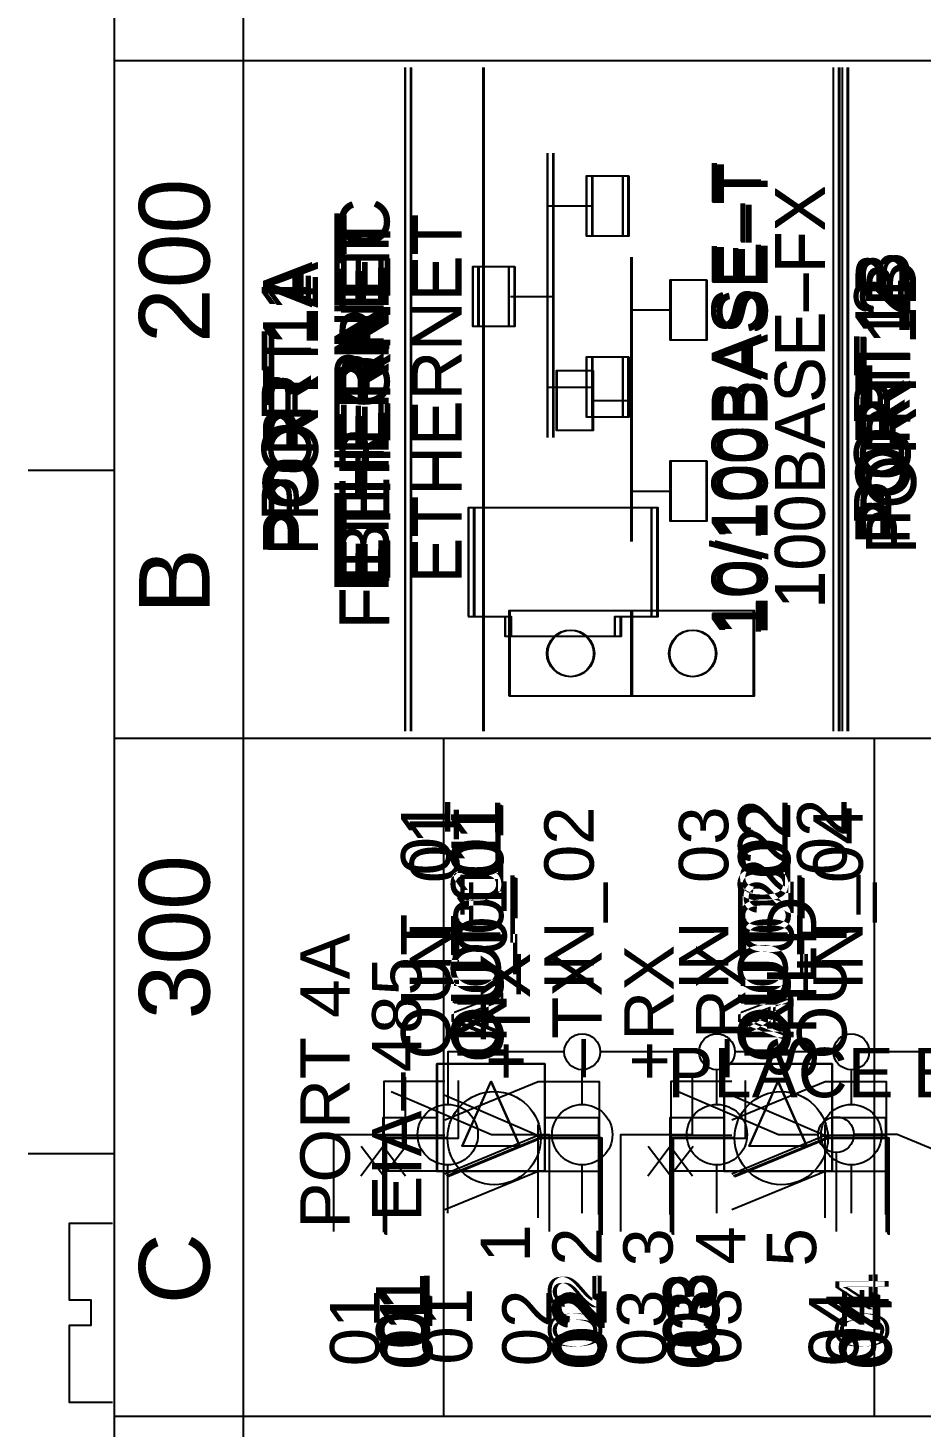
# Model space of a CAD drawing. Extents: x 1 to 47, y 1 to 35.
# Drawn here: x 27.311 to 28.556, y 13.265 to 15.215 of the extents above; entities that cross this region are included whole.
import ezdxf

# ---------------------------------------------------------------- set-up
doc = ezdxf.new("R2010")
doc.units = 0
doc.header["$MEASUREMENT"] = 0
for name, color, linetype in [('10_00______DWG_', 7, 'CONTINUOUS'), ('3_03__C-___1__10-100BASE-T', 7, 'CONTINUOUS'), ('3_04__D-___1__10-100BASE-T', 7, 'CONTINUOUS'), ('3_05__E-___1__100BASEFX_MM', 7, 'CONTINUOUS'), ('3_06__F-___2__10-100BASE-T', 7, 'CONTINUOUS'), ('3_07__G-___2__100BASE-FX_M', 7, 'CONTINUOUS'), ('3_08__0-__NO_ETH__EIA-232_', 7, 'CONTINUOUS'), ('3_09__1-__NO_ETH__EIA-485_', 7, 'CONTINUOUS'), ('3_10__2-___1__10-100BASE-T', 7, 'CONTINUOUS'), ('3_11__3-___1__10-100BASE-T', 7, 'CONTINUOUS'), ('3_12__4-___1__100BASEFX_MM', 7, 'CONTINUOUS'), ('3_13__6-___2__10-100BASE-T', 7, 'CONTINUOUS'), ('3_14__8-___2__100BASE-FX_M', 7, 'CONTINUOUS'), ('4_01__0-__EMPTY', 7, 'CONTINUOUS'), ('4_02__A0__SERIAL_COMMUNICA', 7, 'CONTINUOUS'), ('4_03__B-___3__DI___4__DO__', 7, 'CONTINUOUS'), ('4_04__1-___4__DI___4__DO__', 7, 'CONTINUOUS'), ('4_05__C-___4__DI___4__DO__', 7, 'CONTINUOUS'), ('4_06__D-___4__DI___3__DO__', 7, 'CONTINUOUS'), ('4_07__2A___8__FORM_A_DO', 7, 'CONTINUOUS'), ('4_08__2B___8__FORM_B_DO', 7, 'CONTINUOUS'), ('4_09__2C___8__DO__6__FORM_', 7, 'CONTINUOUS'), ('4_10__2D___8__DO__2__FORM_', 7, 'CONTINUOUS'), ('4_11__2G___8__DO__4__FORM_', 7, 'CONTINUOUS'), ('4_12__3-___8__DI', 7, 'CONTINUOUS'), ('4_13__4-___14__DI', 7, 'CONTINUOUS'), ('4_14__5-___8__AI', 7, 'CONTINUOUS'), ('4_15__6-___4__AI____4__AO', 7, 'CONTINUOUS')]:
    doc.layers.add(name, color=color, linetype=linetype)
doc.styles.add('ARIAL', font='arial.ttf')

msp = doc.modelspace()

# ---------------------------------------------------------------- linework, layer by layer
at = {"layer": '10_00______DWG_'}
msp.add_lwpolyline([(31.2211, 16.5636), (27.5112, 16.5636, 0.414214), (27.4312, 16.4836), (27.4312, 10.3186, 0.414212), (27.5112, 10.2386), (31.2211, 10.2386, 0.414211), (31.3011, 10.3186), (31.3011, 16.4836, 0.414219)], format="xyb", close=True, dxfattribs=at)
for points in [[(27.6109, 16.5636), (27.6109, 10.2386)], [(27.4311, 15.1702), (31.3011, 15.1702)], [(27.4312, 14.5985), (27.3112, 14.5985)], [(27.4291, 14.5985), (27.3616, 14.5985)], [(27.4312, 14.2252), (31.3011, 14.2252)], [(27.4312, 13.6459), (27.3112, 13.6459)], [(27.4291, 13.6459), (27.3602, 13.6459)], [(27.4291, 13.2995), (27.3691, 13.2995), (27.3691, 13.407), (27.3991, 13.407), (27.3991, 13.442), (27.3691, 13.442), (27.3691, 13.5495), (27.4291, 13.5495)], [(27.4312, 13.2802), (31.3011, 13.2802)]]:
    msp.add_lwpolyline(points, dxfattribs=at)
at = {"layer": '3_03__C-___1__10-100BASE-T'}
for points in [[(27.8456, 14.2353), (27.8456, 15.1603)], [(28.4423, 14.2353), (28.4423, 15.1603)], [(28.0439, 14.6446), (28.0439, 14.8415), (28.0439, 15.0408)], [(28.1482, 15.0093), (28.1482, 14.9253), (28.0983, 14.9253), (28.0983, 15.0093), (28.1482, 15.0093)], [(28.0439, 14.9673), (28.0955, 14.9673)], [(27.9896, 14.883), (27.9896, 14.799), (27.9397, 14.799), (27.9397, 14.883), (27.9896, 14.883)], [(27.9924, 14.841), (28.0439, 14.841)], [(28.1482, 14.7568), (28.1482, 14.6728), (28.0983, 14.6728), (28.0983, 14.7568), (28.1482, 14.7568)], [(28.0439, 14.7148), (28.0955, 14.7148)], [(27.9333, 14.395), (27.9844, 14.395), (27.9844, 14.3674), (28.1379, 14.3674), (28.1379, 14.395), (28.189, 14.395), (28.189, 14.5466), (27.9333, 14.5466), (27.9333, 14.395)]]:
    msp.add_lwpolyline(points, dxfattribs=at)
at = {"layer": '3_04__D-___1__10-100BASE-T'}
for points in [[(27.8457, 14.2353), (27.8457, 15.1603)], [(28.4424, 14.2353), (28.4424, 15.1603)], [(28.044, 14.6446), (28.044, 14.8415), (28.044, 15.0408)], [(28.1483, 15.0093), (28.1483, 14.9253), (28.0984, 14.9253), (28.0984, 15.0093), (28.1483, 15.0093)], [(28.044, 14.9673), (28.0956, 14.9673)], [(27.9897, 14.883), (27.9897, 14.799), (27.9398, 14.799), (27.9398, 14.883), (27.9897, 14.883)], [(27.9925, 14.841), (28.044, 14.841)], [(28.1483, 14.7568), (28.1483, 14.6728), (28.0984, 14.6728), (28.0984, 14.7568), (28.1483, 14.7568)], [(28.044, 14.7148), (28.0956, 14.7148)], [(27.9333, 14.395), (27.9845, 14.395), (27.9845, 14.3674), (28.138, 14.3674), (28.138, 14.395), (28.1891, 14.395), (28.1891, 14.5466), (27.9333, 14.5466), (27.9333, 14.395)]]:
    msp.add_lwpolyline(points, dxfattribs=at)
at = {"layer": '3_05__E-___1__100BASEFX_MM'}
for points in [[(27.9467, 14.2353), (27.9467, 15.1603)], [(28.4544, 14.2353), (28.4544, 15.1603)], [(28.1529, 14.4996), (28.1529, 14.6966), (28.1529, 14.8959)], [(28.2572, 14.8643), (28.2572, 14.7803), (28.2073, 14.7803), (28.2073, 14.8643), (28.2572, 14.8643)], [(28.1529, 14.8223), (28.2045, 14.8223)], [(28.0986, 14.7381), (28.0986, 14.6541), (28.0487, 14.6541), (28.0487, 14.7381), (28.0986, 14.7381)], [(28.1014, 14.6961), (28.1529, 14.6961)], [(28.2572, 14.6119), (28.2572, 14.5278), (28.2073, 14.5278), (28.2073, 14.6119), (28.2572, 14.6119)], [(28.1529, 14.5699), (28.2045, 14.5699)], [(27.9829, 14.2841), (27.9829, 14.4032), (28.3229, 14.4032), (28.3229, 14.2841), (27.9829, 14.2841)], [(28.1529, 14.2841), (28.1529, 14.4032)], [(28.1529, 14.4032), (28.1529, 14.2841)]]:
    msp.add_lwpolyline(points, dxfattribs=at)
for centre in [(28.0679, 14.3435), (28.2379, 14.3435)]:
    msp.add_circle(centre, 0.0325, dxfattribs=at)
at = {"layer": '3_06__F-___2__10-100BASE-T'}
for points in [[(27.8445, 14.2352), (27.8445, 15.1602)], [(28.4532, 14.2352), (28.4532, 15.1602)], [(28.4532, 14.2352), (28.4532, 15.1602)], [(28.0428, 14.6446), (28.0428, 14.8415), (28.0428, 15.0408)], [(28.1471, 15.0092), (28.1471, 14.9253), (28.0972, 14.9253), (28.0972, 15.0092), (28.1471, 15.0092)], [(27.9885, 14.883), (27.9885, 14.799), (27.9386, 14.799), (27.9386, 14.883), (27.9885, 14.883)], [(27.9913, 14.841), (28.0428, 14.841)], [(28.1471, 14.7568), (28.1471, 14.6728), (28.0972, 14.6728), (28.0972, 14.7568), (28.1471, 14.7568)], [(28.0428, 14.7148), (28.0944, 14.7148)], [(27.9322, 14.395), (27.9833, 14.395), (27.9833, 14.3674), (28.1368, 14.3674), (28.1368, 14.395), (28.188, 14.395), (28.188, 14.5466), (27.9322, 14.5466), (27.9322, 14.395)]]:
    msp.add_lwpolyline(points, dxfattribs=at)
at = {"layer": '3_07__G-___2__100BASE-FX_M'}
for points in [[(27.9455, 14.2352), (27.9455, 15.1602)], [(28.4532, 14.2352), (28.4532, 15.1602)], [(28.1517, 14.4996), (28.1517, 14.6966), (28.1517, 14.8958)], [(28.256, 14.8643), (28.256, 14.7803), (28.2061, 14.7803), (28.2061, 14.8643), (28.256, 14.8643)], [(28.1517, 14.8223), (28.2033, 14.8223)], [(28.0974, 14.7381), (28.0974, 14.6541), (28.0475, 14.6541), (28.0475, 14.7381), (28.0974, 14.7381)], [(28.1002, 14.6961), (28.1517, 14.6961)], [(28.256, 14.6119), (28.256, 14.5278), (28.2061, 14.5278), (28.2061, 14.6119), (28.256, 14.6119)], [(28.1517, 14.5698), (28.2033, 14.5698)], [(27.9817, 14.2841), (27.9817, 14.4031), (28.3217, 14.4031), (28.3217, 14.2841), (27.9817, 14.2841)], [(28.1518, 14.2841), (28.1518, 14.4031)], [(28.1518, 14.4031), (28.1518, 14.2841)]]:
    msp.add_lwpolyline(points, dxfattribs=at)
for centre in [(28.0667, 14.3435), (28.2368, 14.3435)]:
    msp.add_circle(centre, 0.0325, dxfattribs=at)
at = {"layer": '3_08__0-__NO_ETH__EIA-232_'}
msp.add_lwpolyline([(28.4424, 14.2353), (28.4424, 15.1603)], dxfattribs=at)
at = {"layer": '3_09__1-__NO_ETH__EIA-485_'}
msp.add_lwpolyline([(28.4412, 14.2353), (28.4412, 15.1603)], dxfattribs=at)
at = {"layer": '3_10__2-___1__10-100BASE-T'}
for points in [[(27.8457, 14.2353), (27.8457, 15.1603)], [(28.4425, 14.2353), (28.4425, 15.1603)], [(28.044, 14.6446), (28.044, 14.8415), (28.044, 15.0408)], [(28.1483, 15.0093), (28.1483, 14.9253), (28.0984, 14.9253), (28.0984, 15.0093), (28.1483, 15.0093)], [(28.044, 14.9673), (28.0956, 14.9673)], [(27.9897, 14.883), (27.9897, 14.799), (27.9398, 14.799), (27.9398, 14.883), (27.9897, 14.883)], [(27.9925, 14.841), (28.044, 14.841)], [(28.1483, 14.7568), (28.1483, 14.6728), (28.0984, 14.6728), (28.0984, 14.7568), (28.1483, 14.7568)], [(28.044, 14.7148), (28.0956, 14.7148)], [(27.9334, 14.395), (27.9845, 14.395), (27.9845, 14.3674), (28.138, 14.3674), (28.138, 14.395), (28.1892, 14.395), (28.1892, 14.5466), (27.9334, 14.5466), (27.9334, 14.395)]]:
    msp.add_lwpolyline(points, dxfattribs=at)
at = {"layer": '3_11__3-___1__10-100BASE-T'}
for points in [[(27.8368, 14.2353), (27.8368, 15.1603)], [(28.4335, 14.2353), (28.4335, 15.1603)], [(28.0351, 14.6446), (28.0351, 14.8415), (28.0351, 15.0408)], [(28.1394, 15.0093), (28.1394, 14.9253), (28.0895, 14.9253), (28.0895, 15.0093), (28.1394, 15.0093)], [(28.0351, 14.9673), (28.0867, 14.9673)], [(27.9808, 14.883), (27.9808, 14.799), (27.9309, 14.799), (27.9309, 14.883), (27.9808, 14.883)], [(27.9836, 14.841), (28.0351, 14.841)], [(28.1394, 14.7568), (28.1394, 14.6728), (28.0895, 14.6728), (28.0895, 14.7568), (28.1394, 14.7568)], [(28.0351, 14.7148), (28.0867, 14.7148)], [(27.9244, 14.395), (27.9756, 14.395), (27.9756, 14.3674), (28.1291, 14.3674), (28.1291, 14.395), (28.1802, 14.395), (28.1802, 14.5466), (27.9244, 14.5466), (27.9244, 14.395)]]:
    msp.add_lwpolyline(points, dxfattribs=at)
at = {"layer": '3_12__4-___1__100BASEFX_MM'}
for points in [[(27.9467, 14.2353), (27.9467, 15.1603)], [(28.4544, 14.2353), (28.4544, 15.1603)], [(28.1529, 14.4996), (28.1529, 14.6966), (28.1529, 14.8959)], [(28.2572, 14.8643), (28.2572, 14.7803), (28.2073, 14.7803), (28.2073, 14.8643), (28.2572, 14.8643)], [(28.1529, 14.8223), (28.2045, 14.8223)], [(28.0986, 14.7381), (28.0986, 14.6541), (28.0487, 14.6541), (28.0487, 14.7381), (28.0986, 14.7381)], [(28.1014, 14.6961), (28.1529, 14.6961)], [(28.2572, 14.6119), (28.2572, 14.5278), (28.2073, 14.5278), (28.2073, 14.6119), (28.2572, 14.6119)], [(28.1529, 14.5699), (28.2045, 14.5699)], [(27.9829, 14.2841), (27.9829, 14.4032), (28.3229, 14.4032), (28.3229, 14.2841), (27.9829, 14.2841)], [(28.1529, 14.2841), (28.1529, 14.4032)], [(28.1529, 14.4032), (28.1529, 14.2841)]]:
    msp.add_lwpolyline(points, dxfattribs=at)
for centre in [(28.0679, 14.3435), (28.2379, 14.3435)]:
    msp.add_circle(centre, 0.0325, dxfattribs=at)
at = {"layer": '3_13__6-___2__10-100BASE-T'}
for points in [[(27.8373, 14.2353), (27.8373, 15.1603)], [(28.446, 14.2353), (28.446, 15.1603)], [(28.446, 14.2353), (28.446, 15.1603)], [(28.0356, 14.6446), (28.0356, 14.8415), (28.0356, 15.0408)], [(28.1399, 15.0093), (28.1399, 14.9253), (28.0899, 14.9253), (28.0899, 15.0093), (28.1399, 15.0093)], [(27.9813, 14.883), (27.9813, 14.799), (27.9313, 14.799), (27.9313, 14.883), (27.9813, 14.883)], [(27.9841, 14.841), (28.0356, 14.841)], [(28.1399, 14.7568), (28.1399, 14.6728), (28.0899, 14.6728), (28.0899, 14.7568), (28.1399, 14.7568)], [(28.0356, 14.7148), (28.0872, 14.7148)], [(27.9249, 14.395), (27.9761, 14.395), (27.9761, 14.3674), (28.1296, 14.3674), (28.1296, 14.395), (28.1807, 14.395), (28.1807, 14.5466), (27.9249, 14.5466), (27.9249, 14.395)]]:
    msp.add_lwpolyline(points, dxfattribs=at)
at = {"layer": '3_14__8-___2__100BASE-FX_M'}
for points in [[(27.9467, 14.2353), (27.9467, 15.1603)], [(28.4544, 14.2353), (28.4544, 15.1603)], [(28.1529, 14.4996), (28.1529, 14.6966), (28.1529, 14.8959)], [(28.2572, 14.8643), (28.2572, 14.7803), (28.2073, 14.7803), (28.2073, 14.8643), (28.2572, 14.8643)], [(28.1529, 14.8223), (28.2045, 14.8223)], [(28.0986, 14.7381), (28.0986, 14.6541), (28.0487, 14.6541), (28.0487, 14.7381), (28.0986, 14.7381)], [(28.1014, 14.6961), (28.1529, 14.6961)], [(28.2572, 14.6119), (28.2572, 14.5278), (28.2073, 14.5278), (28.2073, 14.6119), (28.2572, 14.6119)], [(28.1529, 14.5699), (28.2045, 14.5699)], [(27.9829, 14.2841), (27.9829, 14.4032), (28.3229, 14.4032), (28.3229, 14.2841), (27.9829, 14.2841)], [(28.1529, 14.2841), (28.1529, 14.4032)], [(28.1529, 14.4032), (28.1529, 14.2841)]]:
    msp.add_lwpolyline(points, dxfattribs=at)
for centre in [(28.0679, 14.3435), (28.2379, 14.3435)]:
    msp.add_circle(centre, 0.0325, dxfattribs=at)
at = {"layer": '4_02__A0__SERIAL_COMMUNICA'}
for points in [[(27.8907, 13.2802), (27.8907, 14.2253)], [(28.4907, 13.2802), (28.4907, 14.2253)]]:
    msp.add_lwpolyline(points, dxfattribs=at)
at = {"layer": '4_03__B-___3__DI___4__DO__'}
for points in [[(27.8069, 13.5369), (27.8069, 13.6718), (27.892, 13.6718)], [(27.892, 13.6182), (28.022, 13.6718), (28.107, 13.6718), (28.107, 13.5369)], [(28.2069, 13.5369), (28.2069, 13.6718), (28.2919, 13.6718)], [(28.292, 13.6182), (28.422, 13.6718), (28.507, 13.6718), (28.507, 13.5369)]]:
    msp.add_lwpolyline(points, dxfattribs=at)
at = {"layer": '4_04__1-___4__DI___4__DO__'}
for points in [[(27.8069, 13.5369), (27.8069, 13.6718), (27.892, 13.6718)], [(27.892, 13.6182), (28.022, 13.6718), (28.107, 13.6718), (28.107, 13.5369)], [(28.2069, 13.5369), (28.2069, 13.6718), (28.2919, 13.6718)], [(28.292, 13.6182), (28.422, 13.6718), (28.507, 13.6718), (28.507, 13.5369)]]:
    msp.add_lwpolyline(points, dxfattribs=at)
at = {"layer": '4_05__C-___4__DI___4__DO__'}
for points in [[(27.892, 13.7469), (27.8069, 13.7469), (27.8069, 13.5369)], [(27.892, 13.6932), (28.022, 13.7469), (28.107, 13.7469), (28.107, 13.6219)], [(28.2919, 13.7469), (28.2068, 13.7469), (28.2068, 13.5369)], [(28.292, 13.6932), (28.422, 13.7469), (28.5069, 13.7469), (28.5069, 13.6219)], [(28.0219, 13.5569), (28.0219, 13.6868)], [(28.4219, 13.5569), (28.4219, 13.6868)], [(27.892, 13.6219), (27.8069, 13.6219)], [(27.892, 13.5682), (28.022, 13.6219), (28.107, 13.6219), (28.107, 13.5369)], [(28.2919, 13.6219), (28.2068, 13.6219)], [(28.292, 13.5682), (28.422, 13.6219), (28.5069, 13.6219), (28.5069, 13.5369)]]:
    msp.add_lwpolyline(points, dxfattribs=at)
at = {"layer": '4_06__D-___4__DI___3__DO__'}
for points in [[(27.7372, 13.5377), (27.7372, 13.6727), (27.7372, 13.6727), (27.8372, 13.6727), (27.8372, 13.7527)], [(28.1371, 13.5377), (28.1371, 13.6727), (28.2372, 13.6727), (28.2372, 13.6727), (28.2372, 13.7527)], [(27.8172, 13.7327), (27.9572, 13.6727), (28.0373, 13.6727), (28.0373, 13.5377)], [(28.2172, 13.7327), (28.3572, 13.6727), (28.4123, 13.6727)], [(28.6522, 13.619), (28.5222, 13.6727), (28.4622, 13.6727)], [(28.4372, 13.6477), (28.4372, 13.5377)]]:
    msp.add_lwpolyline(points, dxfattribs=at)
msp.add_circle((28.4372, 13.6727), 0.025, dxfattribs=at)
at = {"layer": '4_07__2A___8__FORM_A_DO'}
for points in [[(27.8091, 13.5339), (27.8091, 13.6688), (27.8942, 13.6688)], [(27.8943, 13.6152), (28.0242, 13.6688), (28.1092, 13.6688), (28.1092, 13.5339)], [(28.2091, 13.5339), (28.2091, 13.6688), (28.2942, 13.6688)], [(28.2943, 13.6152), (28.4242, 13.6688), (28.5092, 13.6688), (28.5092, 13.5339)]]:
    msp.add_lwpolyline(points, dxfattribs=at)
at = {"layer": '4_08__2B___8__FORM_B_DO'}
for points in [[(27.8108, 13.5329), (27.8108, 13.668), (27.8108, 13.668), (27.9109, 13.668), (27.9109, 13.748)], [(28.2108, 13.5329), (28.2108, 13.668), (28.2108, 13.668), (28.3108, 13.668), (28.3108, 13.748)], [(27.8909, 13.728), (28.0309, 13.668), (28.111, 13.668), (28.111, 13.533)], [(28.2908, 13.728), (28.4308, 13.668), (28.5109, 13.668), (28.5109, 13.533)]]:
    msp.add_lwpolyline(points, dxfattribs=at)
at = {"layer": '4_09__2C___8__DO__6__FORM_'}
for points in [[(27.8108, 13.5332), (27.8108, 13.6682), (27.8959, 13.6682)], [(27.8959, 13.6145), (28.0259, 13.6682), (28.1109, 13.6682), (28.1109, 13.5332)], [(28.2108, 13.5332), (28.2108, 13.6682), (28.2959, 13.6682)], [(28.2959, 13.6145), (28.4259, 13.6682), (28.5109, 13.6682), (28.5109, 13.5332)]]:
    msp.add_lwpolyline(points, dxfattribs=at)
at = {"layer": '4_10__2D___8__DO__2__FORM_'}
for points in [[(27.8108, 13.5329), (27.8108, 13.6679), (27.8959, 13.6679)], [(27.896, 13.6142), (28.026, 13.6679), (28.111, 13.6679), (28.111, 13.5329)], [(28.2108, 13.5329), (28.2108, 13.6679), (28.2959, 13.6679)], [(28.296, 13.6142), (28.4259, 13.6679), (28.5109, 13.6679), (28.5109, 13.5329)]]:
    msp.add_lwpolyline(points, dxfattribs=at)
at = {"layer": '4_11__2G___8__DO__4__FORM_'}
for points in [[(27.8108, 13.5329), (27.8108, 13.6679), (27.8959, 13.6679)], [(27.896, 13.6142), (28.026, 13.6679), (28.111, 13.6679), (28.111, 13.5329)], [(28.2108, 13.5329), (28.2108, 13.6679), (28.2959, 13.6679)], [(28.296, 13.6142), (28.4259, 13.6679), (28.5109, 13.6679), (28.5109, 13.5329)]]:
    msp.add_lwpolyline(points, dxfattribs=at)
at = {"layer": '4_12__3-___8__DI'}
for points in [[(27.8108, 13.5329), (27.8108, 13.6679), (27.8958, 13.6679)], [(28.0258, 13.6679), (28.1108, 13.6679), (28.1108, 13.5329)], [(28.2109, 13.5329), (28.2109, 13.6679), (28.2959, 13.6679)], [(28.4259, 13.6679), (28.5109, 13.6679), (28.5109, 13.5329)]]:
    msp.add_lwpolyline(points, dxfattribs=at)
for centre in [(27.9608, 13.6679), (28.3609, 13.6679)]:
    msp.add_circle(centre, 0.065, dxfattribs=at)
at = {"layer": '4_13__4-___14__DI'}
for points in [[(28.0585, 13.7882), (27.8961, 13.7882), (27.8961, 13.7148)], [(28.2462, 13.7882), (28.1085, 13.7882)], [(28.4335, 13.7882), (28.2962, 13.7882)], [(28.6212, 13.7882), (28.4835, 13.7882)], [(28.0835, 13.7148), (28.0835, 13.7632)], [(28.2712, 13.7148), (28.2712, 13.7632)], [(28.4585, 13.7148), (28.4585, 13.7632)], [(27.8961, 13.5632), (27.8962, 13.6306)], [(28.0835, 13.5632), (28.0835, 13.6306)], [(28.2712, 13.5632), (28.2712, 13.6306)], [(28.4585, 13.5632), (28.4585, 13.6306)]]:
    msp.add_lwpolyline(points, dxfattribs=at)
for centre, radius in [((28.0835, 13.7882), 0.025), ((28.2712, 13.7882), 0.025), ((28.4585, 13.7882), 0.025), ((27.8961, 13.6727), 0.0421), ((28.0835, 13.6727), 0.0421), ((28.2712, 13.6727), 0.0421), ((28.4585, 13.6727), 0.0421)]:
    msp.add_circle(centre, radius, dxfattribs=at)
at = {"layer": '4_14__5-___8__AI'}
for points in [[(28.031, 13.7715), (28.031, 13.6215), (27.8811, 13.6215), (27.8811, 13.7715), (28.031, 13.7715)], [(28.4311, 13.7715), (28.4311, 13.6215), (28.2811, 13.6215), (28.2811, 13.7715), (28.4311, 13.7715)], [(27.996, 13.6565), (27.916, 13.6565), (27.956, 13.7465), (27.996, 13.6565)], [(28.3961, 13.6565), (28.3161, 13.6565), (28.3561, 13.7465), (28.3961, 13.6565)], [(27.806, 13.5615), (27.806, 13.6965), (27.881, 13.6965)], [(28.031, 13.6965), (28.1061, 13.6965), (28.1061, 13.5615)], [(28.206, 13.5615), (28.206, 13.6965), (28.2811, 13.6965)], [(28.4311, 13.6965), (28.5062, 13.6965), (28.5062, 13.5615)], [(27.7748, 13.6153), (27.806, 13.6565), (27.8372, 13.6153)], [(28.1748, 13.6153), (28.206, 13.6565), (28.2373, 13.6153)]]:
    msp.add_lwpolyline(points, dxfattribs=at)
at = {"layer": '4_15__6-___4__AI____4__AO'}
for points in [[(28.0316, 13.7718), (28.0316, 13.6218), (27.8816, 13.6218), (27.8816, 13.7718), (28.0316, 13.7718)], [(28.4317, 13.7718), (28.4317, 13.6218), (28.2817, 13.6218), (28.2817, 13.7718), (28.4317, 13.7718)], [(27.9966, 13.6568), (27.9166, 13.6568), (27.9566, 13.7468), (27.9966, 13.6568)], [(28.3967, 13.6568), (28.3167, 13.6568), (28.3567, 13.7468), (28.3967, 13.6568)], [(27.8066, 13.5618), (27.8065, 13.6968), (27.8816, 13.6968)], [(28.0317, 13.6968), (28.1068, 13.6968), (28.1068, 13.5618)], [(28.2066, 13.5618), (28.2066, 13.6968), (28.2817, 13.6968)], [(28.4317, 13.6968), (28.5068, 13.6968), (28.5068, 13.5618)], [(27.7753, 13.6568), (27.8066, 13.6156), (27.8378, 13.6568)], [(28.1754, 13.6568), (28.2066, 13.6156), (28.2379, 13.6568)]]:
    msp.add_lwpolyline(points, dxfattribs=at)

# ---------------------------------------------------------------- texts
at = {"layer": '10_00______DWG_', "style": 'ARIAL'}
for s, height, p in [('200', 0.09833, (27.5642, 14.7761)), ('B', 0.0983, (27.5642, 14.3985)), ('300', 0.09833, (27.5642, 13.8333)), ('C', 0.0983, (27.5642, 13.4362))]:
    msp.add_text(s, height=height, rotation=90, dxfattribs=at).set_placement(p)
at = {"layer": '3_03__C-___1__10-100BASE-T', "style": 'ARIAL'}
for s, height, p in [('10/100BASE–T', 0.068457, (28.3415, 14.3683)), ('ETHERNET', 0.06846, (27.8157, 14.4412)), ('PORT 1', 0.06846, (27.7152, 14.5276))]:
    msp.add_text(s, height=height, rotation=90, dxfattribs=at).set_placement(p)
at = {"layer": '3_04__D-___1__10-100BASE-T', "style": 'ARIAL'}
for s, height, p in [('10/100BASE–T', 0.068457, (28.3416, 14.3683)), ('ETHERNET', 0.06846, (27.8158, 14.4412)), ('PORT 1', 0.06846, (27.7153, 14.5276))]:
    msp.add_text(s, height=height, rotation=90, dxfattribs=at).set_placement(p)
at = {"layer": '3_05__E-___1__100BASEFX_MM', "style": 'ARIAL'}
for s, height, p in [('100BASE–FX', 0.06846, (28.4216, 14.4057)), ('FIBER OPTIC', 0.068457, (27.8149, 14.3774)), ('ETHERNET', 0.06846, (27.9154, 14.4412)), ('PORT 1', 0.06846, (27.7153, 14.4799))]:
    msp.add_text(s, height=height, rotation=90, dxfattribs=at).set_placement(p)
at = {"layer": '3_06__F-___2__10-100BASE-T', "style": 'ARIAL'}
for s, height, p in [('10/100BASE–T', 0.068457, (28.3405, 14.3683)), ('ETHERNET', 0.06846, (27.8136, 14.4283)), ('PORT 1A', 0.06846, (27.7141, 14.4801)), ('PORT 1B', 0.06846, (28.5399, 14.4948))]:
    msp.add_text(s, height=height, rotation=90, dxfattribs=at).set_placement(p)
at = {"layer": '3_07__G-___2__100BASE-FX_M', "style": 'ARIAL'}
for s, height, p in [('100BASE–FX', 0.06846, (28.4204, 14.4057)), ('FIBER OPTIC', 0.068457, (27.8137, 14.3773)), ('ETHERNET', 0.06846, (27.9142, 14.4412)), ('PORT 1A', 0.06846, (27.7141, 14.4799)), ('PORT 1B', 0.06846, (28.5476, 14.4817))]:
    msp.add_text(s, height=height, rotation=90, dxfattribs=at).set_placement(p)
at = {"layer": '3_08__0-__NO_ETH__EIA-232_', "style": 'ARIAL'}
msp.add_text('PORT 2', height=0.06846, rotation=90, dxfattribs=at).set_placement((28.5407, 14.5204))
at = {"layer": '3_09__1-__NO_ETH__EIA-485_', "style": 'ARIAL'}
msp.add_text('PORT 2', height=0.06883, rotation=90, dxfattribs=at).set_placement((28.54, 14.5204))
at = {"layer": '3_10__2-___1__10-100BASE-T', "style": 'ARIAL'}
for s, height, p in [('10/100BASE–T', 0.068457, (28.3417, 14.3683)), ('ETHERNET', 0.06846, (27.8159, 14.4412)), ('PORT 1', 0.06846, (27.7153, 14.5276)), ('PORT 2', 0.06846, (28.5408, 14.5208))]:
    msp.add_text(s, height=height, rotation=90, dxfattribs=at).set_placement(p)
at = {"layer": '3_11__3-___1__10-100BASE-T', "style": 'ARIAL'}
for s, height, p in [('10/100BASE–T', 0.068833, (28.3326, 14.3667)), ('ETHERNET', 0.06883, (27.8068, 14.4412)), ('PORT 1', 0.06883, (27.7057, 14.5276)), ('PORT 2', 0.06883, (28.5312, 14.5207))]:
    msp.add_text(s, height=height, rotation=90, dxfattribs=at).set_placement(p)
at = {"layer": '3_12__4-___1__100BASEFX_MM', "style": 'ARIAL'}
for s, height, p in [('100BASE–FX', 0.06846, (28.4216, 14.4057)), ('FIBER OPTIC', 0.068457, (27.8149, 14.3774)), ('ETHERNET', 0.06846, (27.9154, 14.4412)), ('PORT 1A', 0.06846, (27.7153, 14.4801))]:
    msp.add_text(s, height=height, rotation=90, dxfattribs=at).set_placement(p)
at = {"layer": '3_13__6-___2__10-100BASE-T', "style": 'ARIAL'}
for s, height, p in [('10/100BASE–T', 0.068457, (28.3332, 14.3683)), ('ETHERNET', 0.06846, (27.8064, 14.4283)), ('PORT 1A', 0.06846, (27.7069, 14.4802)), ('PORT 1B', 0.06846, (28.5327, 14.4948))]:
    msp.add_text(s, height=height, rotation=90, dxfattribs=at).set_placement(p)
at = {"layer": '3_14__8-___2__100BASE-FX_M', "style": 'ARIAL'}
for s, height, p in [('100BASE–FX', 0.06846, (28.4216, 14.4057)), ('FIBER OPTIC', 0.068457, (27.8149, 14.3774)), ('ETHERNET', 0.06846, (27.9154, 14.4412)), ('PORT 1A', 0.06846, (27.7153, 14.4799)), ('PORT 1B', 0.06846, (28.5488, 14.4817))]:
    msp.add_text(s, height=height, rotation=90, dxfattribs=at).set_placement(p)
at = {"layer": '4_01__0-__EMPTY', "style": 'ARIAL'}
msp.add_text('PLACE EXPANSION CARD LABEL HERE', height=0.068833, dxfattribs=at).set_placement((28.2021, 13.7248))
at = {"layer": '4_02__A0__SERIAL_COMMUNICA', "style": 'ARIAL'}
for s, height, p in [('SHLD', 0.06883, (28.4096, 13.7484)), ('PORT 4A', 0.06883, (27.7595, 13.5418)), ('–TX', 0.06883, (28.1108, 13.7527)), ('+RX', 0.06883, (28.2108, 13.7474)), ('–RX', 0.06883, (28.3108, 13.7527)), ('EIA–485', 0.06883, (27.8595, 13.5513)), ('+TX', 0.06883, (28.0108, 13.7474)), ('1', 0.0688, (28.0107, 13.4943)), ('2', 0.0688, (28.1107, 13.49)), ('3', 0.0688, (28.2095, 13.4887)), ('4', 0.0688, (28.3107, 13.4916)), ('5', 0.0688, (28.4095, 13.4888))]:
    msp.add_text(s, height=height, rotation=90, dxfattribs=at).set_placement(p)
at = {"layer": '4_03__B-___3__DI___4__DO__', "style": 'ARIAL'}
for s, p in [('OUT_01', (27.9696, 13.7768)), ('OUT_02', (28.3696, 13.7768)), ('01', (27.8707, 13.3489)), ('02', (28.1107, 13.3489)), ('03', (28.2707, 13.3489)), ('04', (28.5107, 13.3489))]:
    msp.add_text(s, height=0.06883, rotation=90, dxfattribs=at).set_placement(p)
at = {"layer": '4_04__1-___4__DI___4__DO__', "style": 'ARIAL'}
for s, p in [('OUT_01', (27.9696, 13.7768)), ('OUT_02', (28.3696, 13.7768)), ('01', (27.8707, 13.3489)), ('02', (28.1107, 13.3489)), ('03', (28.2707, 13.3489)), ('04', (28.5107, 13.3489))]:
    msp.add_text(s, height=0.06883, rotation=90, dxfattribs=at).set_placement(p)
at = {"layer": '4_05__C-___4__DI___4__DO__', "style": 'ARIAL'}
for s, p in [('OUT_01', (27.9736, 13.773)), ('OUT_02', (28.3736, 13.773)), ('01', (27.8747, 13.3451)), ('02', (28.1147, 13.3451)), ('03', (28.2747, 13.3451)), ('04', (28.5147, 13.3451))]:
    msp.add_text(s, height=0.06883, rotation=90, dxfattribs=at).set_placement(p)
at = {"layer": '4_06__D-___4__DI___3__DO__', "style": 'ARIAL'}
for s, p in [('OUT_01', (27.8999, 13.7777)), ('OUT_02', (28.4518, 13.7777)), ('01', (27.801, 13.3498)), ('02', (28.041, 13.3498)), ('03', (28.201, 13.3498)), ('04', (28.4681, 13.3498))]:
    msp.add_text(s, height=0.06883, rotation=90, dxfattribs=at).set_placement(p)
at = {"layer": '4_07__2A___8__FORM_A_DO', "style": 'ARIAL'}
for s, p in [('OUT_01', (27.9719, 13.7738)), ('OUT_02', (28.3719, 13.7738)), ('01', (27.873, 13.3459)), ('02', (28.113, 13.3459)), ('03', (28.2729, 13.3459)), ('04', (28.513, 13.3459))]:
    msp.add_text(s, height=0.06883, rotation=90, dxfattribs=at).set_placement(p)
at = {"layer": '4_08__2B___8__FORM_B_DO', "style": 'ARIAL'}
for s, p in [('OUT_01', (27.9736, 13.7729)), ('OUT_02', (28.3735, 13.7729)), ('01', (27.8747, 13.345)), ('02', (28.1147, 13.345)), ('03', (28.2746, 13.345)), ('04', (28.5146, 13.345))]:
    msp.add_text(s, height=0.06883, rotation=90, dxfattribs=at).set_placement(p)
at = {"layer": '4_09__2C___8__DO__6__FORM_', "style": 'ARIAL'}
for s, p in [('OUT_01', (27.9735, 13.7731)), ('OUT_02', (28.3735, 13.7731)), ('01', (27.8746, 13.3452)), ('02', (28.1146, 13.3452)), ('03', (28.2746, 13.3452)), ('04', (28.5146, 13.3452))]:
    msp.add_text(s, height=0.06883, rotation=90, dxfattribs=at).set_placement(p)
at = {"layer": '4_10__2D___8__DO__2__FORM_', "style": 'ARIAL'}
for s, p in [('OUT_01', (27.9736, 13.7729)), ('OUT_02', (28.3736, 13.7729)), ('01', (27.8747, 13.345)), ('02', (28.1147, 13.345)), ('03', (28.2747, 13.345)), ('04', (28.5147, 13.345))]:
    msp.add_text(s, height=0.06883, rotation=90, dxfattribs=at).set_placement(p)
at = {"layer": '4_11__2G___8__DO__4__FORM_', "style": 'ARIAL'}
for s, p in [('OUT_01', (27.9736, 13.7729)), ('OUT_02', (28.3736, 13.7729)), ('01', (27.8747, 13.345)), ('02', (28.1147, 13.345)), ('03', (28.2747, 13.345)), ('04', (28.5147, 13.345))]:
    msp.add_text(s, height=0.06883, rotation=90, dxfattribs=at).set_placement(p)
at = {"layer": '4_12__3-___8__DI', "style": 'ARIAL'}
for s, p in [('IN_01', (27.9781, 13.7738)), ('IN_02', (28.3781, 13.7738)), ('01', (27.8746, 13.345)), ('02', (28.1146, 13.345)), ('03', (28.2745, 13.345)), ('04', (28.5146, 13.345))]:
    msp.add_text(s, height=0.06883, rotation=90, dxfattribs=at).set_placement(p)
at = {"layer": '4_13__4-___14__DI', "style": 'ARIAL'}
for s, p in [('IN_01', (27.912, 13.8737)), ('IN_02', (28.0995, 13.8737)), ('IN_03', (28.287, 13.8737)), ('IN_04', (28.4745, 13.8737)), ('01', (27.93, 13.3521)), ('02', (28.1174, 13.3521)), ('03', (28.3049, 13.3521)), ('04', (28.4924, 13.3521))]:
    msp.add_text(s, height=0.06883, rotation=90, dxfattribs=at).set_placement(p)
at = {"layer": '4_14__5-___8__AI', "style": 'ARIAL'}
for s, p in [('AI_01', (27.9734, 13.8069)), ('AI_02', (28.3733, 13.8069)), ('03', (28.265, 13.3735)), ('04', (28.505, 13.3735)), ('01', (27.8651, 13.3735)), ('02', (28.105, 13.3735))]:
    msp.add_text(s, height=0.06883, rotation=90, dxfattribs=at).set_placement(p)
at = {"layer": '4_15__6-___4__AI____4__AO', "style": 'ARIAL'}
for s, p in [('AO_01', (27.9697, 13.8027)), ('AO_02', (28.3696, 13.8027)), ('01', (27.8707, 13.3738)), ('02', (28.1107, 13.3738)), ('03', (28.2707, 13.3738)), ('04', (28.5107, 13.3738))]:
    msp.add_text(s, height=0.06883, rotation=90, dxfattribs=at).set_placement(p)

doc.saveas('drawing.dxf')
